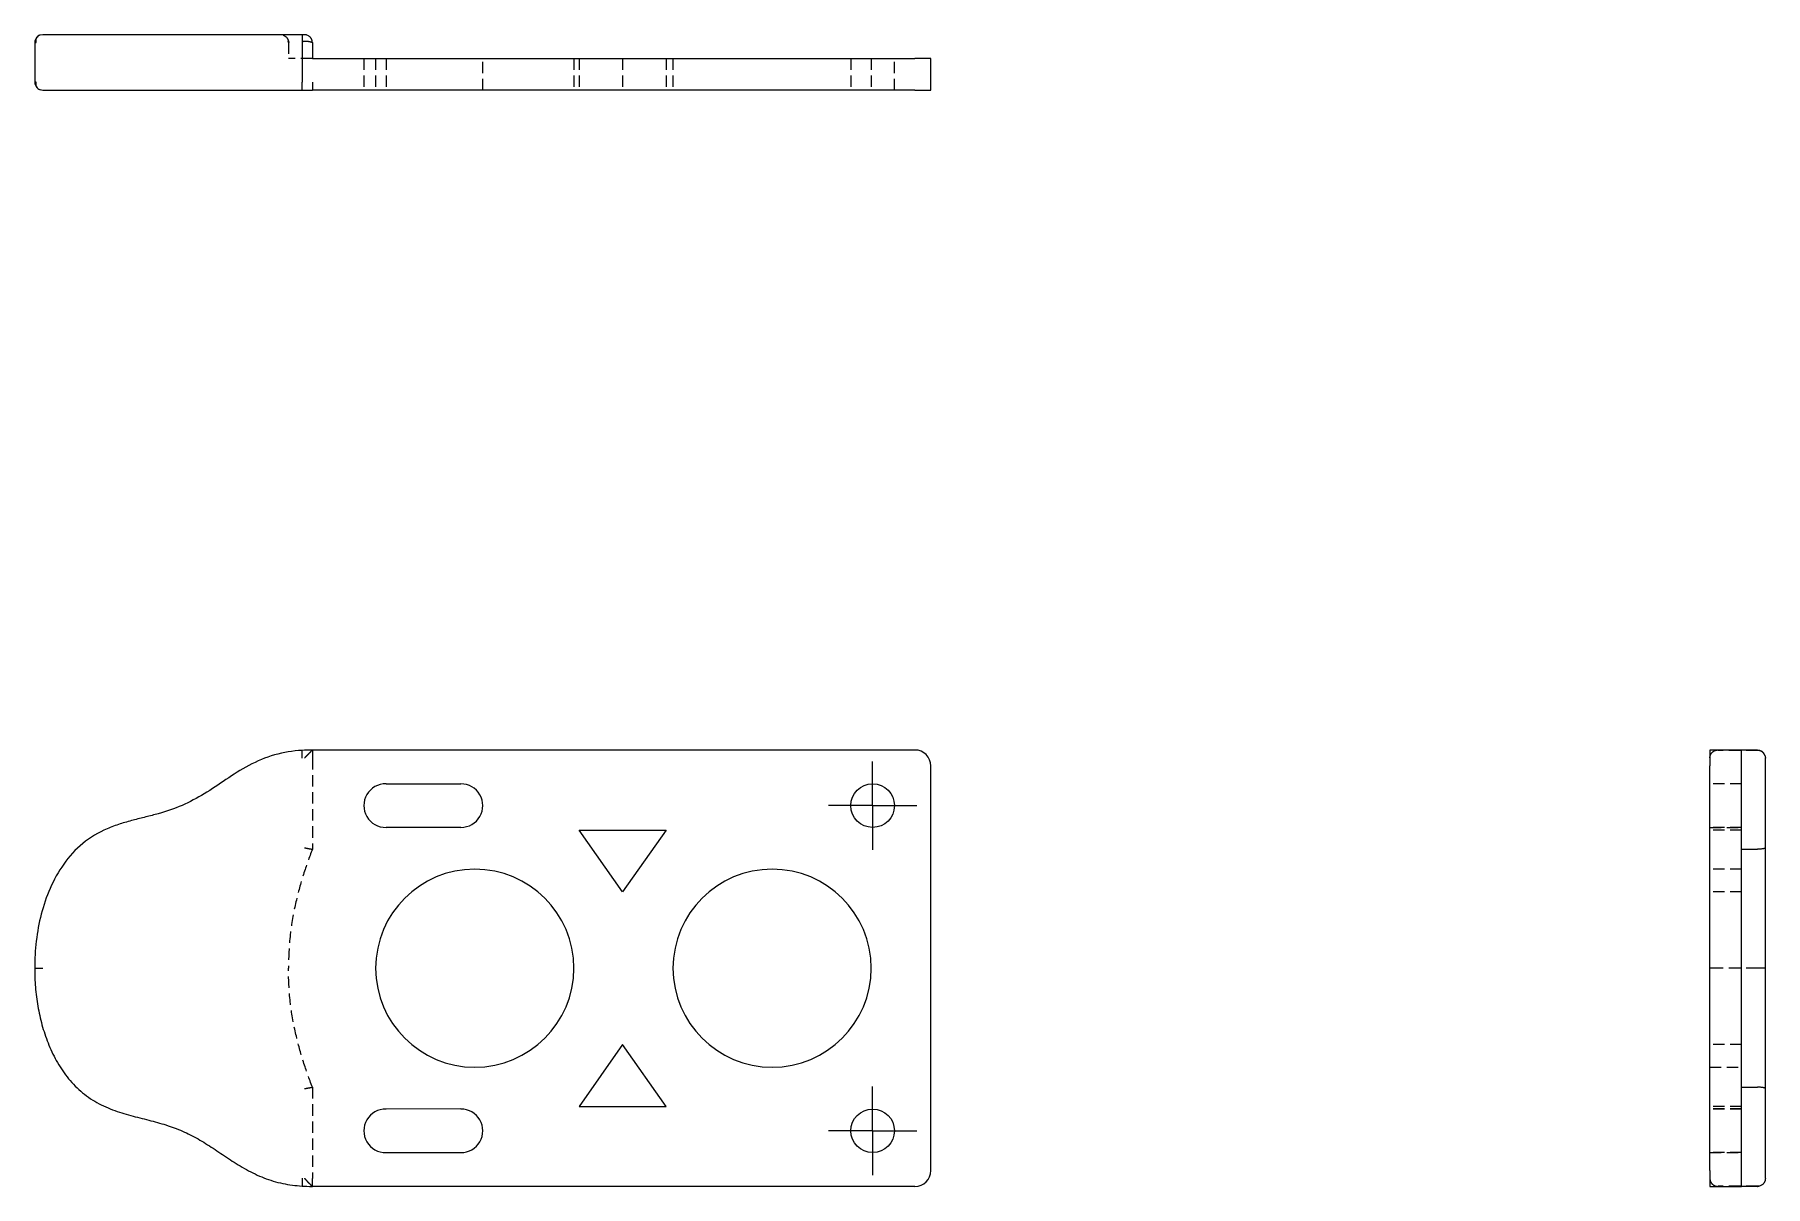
# Model space of a CAD drawing. Header units: millimetres. Extents: x 33 to 226, y 33 to 161.
import ezdxf

# ---------------------------------------------------------------- set-up
doc = ezdxf.new("R2010")
doc.units = ezdxf.units.MM
doc.linetypes.add('HIDDEN', pattern=[1.905, 1.27, -0.635])
doc.layers.add('10', color=7, linetype='Continuous')

# ---------------------------------------------------------------- blocks, each defined once
blk = doc.blocks.new('SW_CENTERMARKSYMBOL_0')
at = {"layer": '10', "color": 0}
for p, q in [((0, 2.5), (0, 4.93)), ((0, 0), (0, 2.5)), ((-2.5, 0), (-4.93, 0)), ((0, 0), (-2.5, 0)), ((0, 0), (0, -2.5)), ((0, 0), (2.5, 0)), ((2.5, 0), (4.93, 0)), ((0, -2.5), (0, -4.93))]:
    blk.add_line(p, q, dxfattribs=at)
blk = doc.blocks.new('SW_CENTERMARKSYMBOL_1')
at = {"layer": '10', "color": 0}
for p, q in [((0, 2.5), (0, 4.93)), ((0, 0), (0, 2.5)), ((-2.5, 0), (-4.93, 0)), ((0, 0), (-2.5, 0)), ((0, 0), (0, -2.5)), ((0, 0), (2.5, 0)), ((2.5, 0), (4.93, 0)), ((0, -2.5), (0, -4.93))]:
    blk.add_line(p, q, dxfattribs=at)

msp = doc.modelspace()

# ---------------------------------------------------------------- linework, layer by layer
at = {"color": 7, "linetype": 'Continuous', "lineweight": 25}
for p, q in [((33.93, 161.09), (33.64, 161.04)), ((33.05, 160.21), (33.05, 155.79)), ((62.86, 160.21), (62.86, 155.79)), ((64.01, 160.21), (64.01, 158.44)), ((64.01, 158.44), (131.23, 158.44)), ((133, 158.44), (131.23, 158.44)), ((133, 154.9), (133, 158.44)), ((33.64, 154.96), (33.93, 154.9)), ((64.01, 155.79), (64.01, 154.9)), ((131.23, 154.9), (64.01, 154.9)), ((131.23, 154.9), (133, 154.9)), ((64.01, 81.33), (64.01, 80.44)), ((131.23, 81.33), (64.01, 81.33)), ((223.44, 81.33), (219.9, 81.33)), ((219.9, 81.33), (219.9, 79.56)), ((223.44, 79.56), (223.44, 81.33)), ((225.21, 81.33), (223.44, 81.33)), ((133, 34.44), (133, 79.56)), ((219.9, 34.44), (219.9, 79.56)), ((223.44, 34.44), (223.44, 79.56)), ((226.09, 70.43), (226.09, 80.41)), ((72.23, 77.56), (80.59, 77.56)), ((80.59, 72.7), (72.23, 72.7)), ((93.76, 72.41), (103.49, 72.41)), ((98.62, 65.5), (93.76, 72.41)), ((103.49, 72.41), (98.62, 65.5)), ((223.44, 70.27), (225.21, 70.27)), ((98.62, 48.5), (93.76, 41.59)), ((103.49, 41.59), (98.62, 48.5)), ((223.44, 43.73), (225.21, 43.73)), ((226.09, 33.58), (226.09, 43.57)), ((80.59, 41.31), (72.23, 41.3)), ((93.76, 41.59), (103.49, 41.59)), ((72.23, 36.44), (80.59, 36.44)), ((64.01, 32.67), (64.01, 33.56)), ((219.9, 34.44), (219.9, 32.67)), ((223.44, 32.67), (223.44, 34.44)), ((131.23, 32.67), (64.01, 32.67)), ((219.9, 32.67), (223.44, 32.67)), ((225.21, 32.67), (223.44, 32.67))]:
    msp.add_line(p, q, dxfattribs=at)
at = {"color": 7, "linetype": 'HIDDEN', "lineweight": 18}
for p, q in [((61.35, 160.21), (61.31, 160.42)), ((61.35, 160.21), (61.35, 158.44)), ((69.76, 158.44), (69.76, 154.9)), ((71.07, 158.44), (71.07, 154.9)), ((72.23, 158.44), (72.23, 154.9)), ((83.02, 154.9), (83.02, 158.44)), ((93.18, 158.44), (93.18, 154.9)), ((93.76, 158.44), (93.76, 154.9)), ((98.62, 158.44), (98.62, 154.9)), ((103.49, 158.44), (103.49, 154.9)), ((104.24, 158.44), (104.24, 154.9)), ((124.08, 158.44), (124.08, 154.9)), ((126.36, 158.44), (126.36, 154.9)), ((128.94, 154.9), (128.94, 158.44)), ((225.21, 81.29), (220.79, 81.29)), ((64.01, 80.44), (64.01, 70.27)), ((223.44, 77.56), (219.9, 77.56)), ((223.44, 77.56), (219.9, 77.56)), ((223.44, 72.7), (219.9, 72.7)), ((219.9, 72.7), (223.44, 72.7)), ((223.44, 72.41), (219.9, 72.41)), ((223.44, 68.04), (219.9, 68.04)), ((223.44, 65.5), (219.9, 65.5)), ((225.21, 57), (220.79, 57)), ((223.44, 48.5), (219.9, 48.5)), ((219.9, 45.96), (223.44, 45.96)), ((64.01, 43.73), (64.01, 33.56)), ((223.44, 41.59), (219.9, 41.59)), ((223.44, 41.31), (219.9, 41.31)), ((223.44, 41.3), (219.9, 41.3)), ((223.44, 36.44), (219.9, 36.44)), ((219.9, 36.44), (223.44, 36.44)), ((225.21, 32.71), (220.79, 32.71))]:
    msp.add_line(p, q, dxfattribs=at)
at = {"color": 7, "linetype": 'Continuous', "lineweight": 25}
for centre in [(126.51, 75.13), (126.51, 38.87)]:
    msp.add_circle(centre, 2.43, dxfattribs=at)
for centre, radius, start, end in [((131.23, 79.56), 1.77, 0, 90), ((72.19, 75.13), 2.43, 89.0013, 270.9987), ((80.59, 75.13), 2.43, 269.9975, 90.0025), ((82.13, 56.98), 11.06, 0.1063, 179.8937), ((115.3, 56.98), 11.06, 0.1063, 179.8937), ((82.13, 57.02), 11.06, 180.1063, 359.8937), ((115.3, 57.02), 11.06, 180.1063, 359.8937), ((72.19, 38.87), 2.43, 89.0013, 270.9987), ((80.59, 38.87), 2.43, 269.9975, 90.0025), ((131.23, 34.44), 1.77, 270, 0)]:
    msp.add_arc(centre, radius, start, end, dxfattribs=at)
for points, knots in [([(33.4, 160.91), (33.37, 160.89), (33.24, 160.79), (33.09, 160.55), (33.06, 160.33), (33.05, 160.21)], [0, 0, 0, 0, 0.147849, 0.573934, 1, 1, 1, 1]), ([(33.64, 161.05), (33.56, 161.01), (33.39, 160.93), (33.22, 160.73), (33.14, 160.48), (33.17, 160.3), (33.18, 160.21)], [0, 0, 0, 0, 0.247648, 0.497236, 0.748282, 1, 1, 1, 1]), ([(62.89, 161.09), (62.04, 161.09), (61.19, 161.09), (59.55, 161.09), (58.74, 161.09), (57.2, 161.09), (56.47, 161.09), (55.04, 161.09), (54.34, 161.09), (52.92, 161.09), (52.2, 161.09), (50.71, 161.09), (49.93, 161.09), (48.34, 161.09), (47.52, 161.09), (45.87, 161.09), (45.04, 161.09), (43.39, 161.09), (42.57, 161.09), (40.99, 161.09), (40.23, 161.09), (38.84, 161.09), (38.21, 161.09), (37.11, 161.09), (36.63, 161.09), (35.8, 161.09), (35.45, 161.09), (34.87, 161.09), (34.64, 161.09), (34.27, 161.09), (34.13, 161.09), (33.96, 161.09), (33.92, 161.09), (33.93, 161.09)], [0, 0, 0, 0, 0.0625, 0.0625, 0.125, 0.125, 0.1875, 0.1875, 0.25, 0.25, 0.3125, 0.3125, 0.375, 0.375, 0.4375, 0.4375, 0.5, 0.5, 0.5625, 0.5625, 0.625, 0.625, 0.6875, 0.6875, 0.75, 0.75, 0.8125, 0.8125, 0.875, 0.875, 0.9375, 0.9375, 1, 1, 1, 1]), ([(62.89, 161.09), (62.89, 161.09), (62.89, 161.09), (62.88, 161.08), (62.88, 161.06), (62.88, 161.03), (62.88, 161.01), (62.87, 160.98), (62.87, 160.95), (62.87, 160.92), (62.87, 160.89), (62.87, 160.86), (62.87, 160.8), (62.86, 160.7), (62.86, 160.54), (62.86, 160.38), (62.86, 160.26), (62.86, 160.21)], [0, 0, 0, 0, 0.0662464, 0.1283986, 0.1864296, 0.2403036, 0.289995, 0.3354944, 0.3768068, 0.4139465, 0.4469318, 0.4757798, 0.5004998, 0.632552, 0.759952, 0.8824326, 1, 1, 1, 1]), ([(64.01, 160.21), (64, 160.24), (64, 160.29), (63.99, 160.36), (63.98, 160.44), (63.95, 160.51), (63.92, 160.58), (63.89, 160.65), (63.85, 160.72), (63.8, 160.78), (63.75, 160.83), (63.67, 160.91), (63.56, 160.98), (63.43, 161.04), (63.32, 161.07), (63.24, 161.09), (63.18, 161.09), (63.15, 161.09), (63.13, 161.09), (63.12, 161.09)], [0, 0, 0, 0, 0.044455, 0.089362, 0.135081, 0.181911, 0.230092, 0.279808, 0.331198, 0.384373, 0.439427, 0.496456, 0.612843, 0.747957, 0.836997, 0.906668, 0.957046, 0.988138, 1, 1, 1, 1]), ([(33.04, 160.21), (33.04, 159.47), (33.04, 158), (33.04, 156.52), (33.04, 155.79)], [0, 0, 0, 0, 0.499998, 1, 1, 1, 1]), ([(33.06, 160.21), (33.05, 160.21), (33.05, 160.21), (33.18, 160.21), (33.19, 160.21)], [0, 0, 0, 0, 0.950007, 1, 1, 1, 1]), ([(33.19, 155.79), (33.18, 155.79), (33.05, 155.79), (33.05, 155.79), (33.06, 155.79)], [0, 0, 0, 0, 0.049993, 1, 1, 1, 1]), ([(33.05, 155.79), (33.06, 155.67), (33.09, 155.44), (33.24, 155.21), (33.37, 155.11), (33.4, 155.09)], [0, 0, 0, 0, 0.426396, 0.85281, 1, 1, 1, 1]), ([(33.18, 155.79), (33.17, 155.7), (33.14, 155.51), (33.22, 155.27), (33.39, 155.06), (33.56, 154.99), (33.64, 154.95)], [0, 0, 0, 0, 0.251706, 0.502762, 0.75236, 1, 1, 1, 1]), ([(33.93, 154.9), (33.92, 154.9), (33.96, 154.9), (34.13, 154.9), (34.27, 154.9), (34.64, 154.9), (34.87, 154.9), (35.45, 154.9), (35.8, 154.9), (36.62, 154.9), (37.1, 154.9), (38.21, 154.9), (38.84, 154.9), (40.23, 154.9), (40.99, 154.9), (42.57, 154.9), (43.39, 154.9), (45.04, 154.9), (45.87, 154.9), (47.52, 154.9), (48.34, 154.9), (49.93, 154.9), (50.7, 154.9), (52.2, 154.9), (52.92, 154.9), (54.34, 154.9), (55.04, 154.9), (56.47, 154.9), (57.2, 154.9), (58.74, 154.9), (59.55, 154.9), (61.19, 154.9), (62.04, 154.9), (62.89, 154.9)], [0, 0, 0, 0, 0.0625, 0.0625, 0.125, 0.125, 0.1875, 0.1875, 0.25, 0.25, 0.3125, 0.3125, 0.375, 0.375, 0.4375, 0.4375, 0.5, 0.5, 0.5625, 0.5625, 0.625, 0.625, 0.6875, 0.6875, 0.75, 0.75, 0.8125, 0.8125, 0.875, 0.875, 0.9375, 0.9375, 1, 1, 1, 1]), ([(62.89, 154.9), (62.89, 154.9), (62.89, 154.91), (62.88, 154.92), (62.88, 154.94), (62.88, 154.96), (62.88, 154.99), (62.87, 155.02), (62.87, 155.06), (62.87, 155.09), (62.87, 155.13), (62.87, 155.19), (62.86, 155.3), (62.86, 155.46), (62.86, 155.62), (62.86, 155.73), (62.86, 155.79)], [0, 0, 0, 0, 0.063962, 0.124886, 0.182749, 0.237517, 0.289161, 0.337666, 0.383035, 0.42528, 0.464425, 0.500495, 0.632242, 0.75954, 0.882124, 1, 1, 1, 1]), ([(62.86, 81.29), (61.83, 81.23), (59.77, 80.9), (56.86, 79.67), (54.35, 78.03), (51.97, 76.4), (49.51, 75.08), (47.3, 74.34), (45.44, 73.86), (44.01, 73.51), (42.56, 73.1), (40.62, 72.4), (38.3, 71.04), (36.17, 68.66), (34.68, 65.93), (33.7, 63.03), (33.15, 60.04), (33.03, 58.02), (33.05, 57), (33.05, 57), (33.05, 57)], [0, 0, 0, 0, 0.329966, 0.659932, 0.989898, 1.319864, 1.649831, 1.979797, 2.14478, 2.309763, 2.474746, 2.639729, 2.969695, 3.299661, 3.629627, 3.959593, 4.289559, 4.619525, 4.619525, 4.619546, 4.619546, 4.619546, 4.619546]), ([(62.89, 80.41), (62.89, 80.44), (62.89, 80.49), (62.88, 80.58), (62.88, 80.66), (62.88, 80.73), (62.88, 80.79), (62.87, 80.85), (62.87, 80.91), (62.87, 80.95), (62.87, 80.99), (62.87, 81.06), (62.86, 81.15), (62.86, 81.23), (62.86, 81.28), (62.86, 81.29), (62.86, 81.29)], [0, 0, 0, 0, 0.063962, 0.124886, 0.182749, 0.237517, 0.289161, 0.337666, 0.383035, 0.42528, 0.464425, 0.500495, 0.632242, 0.75954, 0.882124, 1, 1, 1, 1]), ([(225.21, 81.33), (225.24, 81.33), (225.29, 81.32), (225.36, 81.31), (225.44, 81.3), (225.51, 81.27), (225.58, 81.24), (225.65, 81.21), (225.72, 81.17), (225.78, 81.12), (225.83, 81.06), (225.91, 80.99), (225.98, 80.87), (226.04, 80.74), (226.07, 80.62), (226.09, 80.53), (226.09, 80.47), (226.09, 80.43), (226.09, 80.42), (226.09, 80.41)], [0, 0, 0, 0, 0.044455, 0.089362, 0.135081, 0.181911, 0.230092, 0.279808, 0.331198, 0.384373, 0.439427, 0.496456, 0.612843, 0.747957, 0.836997, 0.906668, 0.957046, 0.988138, 1, 1, 1, 1]), ([(226.09, 70.43), (226.09, 70.43), (226.09, 70.41), (226.08, 70.4), (226.06, 70.38), (226.03, 70.37), (226, 70.36), (225.97, 70.35), (225.94, 70.34), (225.91, 70.33), (225.87, 70.32), (225.81, 70.31), (225.7, 70.3), (225.54, 70.28), (225.38, 70.27), (225.27, 70.27), (225.21, 70.27)], [0, 0, 0, 0, 0.065887, 0.128316, 0.187263, 0.242695, 0.294584, 0.342921, 0.387709, 0.428965, 0.466715, 0.500984, 0.631607, 0.758365, 0.88112, 1, 1, 1, 1]), ([(226.09, 57), (226.09, 58.15), (226.09, 59.3), (226.09, 61.58), (226.09, 62.72), (226.09, 66.09), (226.09, 68.28), (226.09, 70.43)], [0, 0, 0, 0, 0.25, 0.25, 0.5, 0.5, 1, 1, 1, 1]), ([(33.05, 57), (33.04, 56.83), (33.04, 56.47), (33.06, 55.76), (33.11, 54.88), (33.22, 53.82), (33.43, 52.42), (33.82, 50.69), (34.49, 48.65), (35.4, 46.69), (36.6, 44.86), (38.12, 43.24), (39.95, 41.95), (41.98, 41.07), (44.02, 40.49), (46.01, 40.01), (47.93, 39.47), (49.75, 38.77), (51.48, 37.87), (53.16, 36.79), (54.85, 35.64), (56.63, 34.52), (58.59, 33.57), (60.7, 32.94), (62.14, 32.76), (62.86, 32.71)], [0, 0, 0, 0, 0.057745, 0.115489, 0.230977, 0.346465, 0.461954, 0.69293, 0.923906, 1.154882, 1.385859, 1.616835, 1.847811, 2.078787, 2.309764, 2.54074, 2.771716, 3.002693, 3.233669, 3.464645, 3.695621, 3.926598, 4.157574, 4.38855, 4.619526, 4.619526, 4.619526, 4.619526]), ([(33.05, 57), (33.05, 57), (33.14, 57), (33.47, 57), (33.7, 57), (33.93, 57)], [0, 0, 0, 0, 0.5, 0.5, 1, 1, 1, 1]), ([(226.09, 43.57), (226.09, 45.72), (226.09, 47.91), (226.09, 51.28), (226.09, 52.42), (226.09, 54.7), (226.09, 55.85), (226.09, 57)], [0, 0, 0, 0, 0.5, 0.5, 0.75, 0.75, 1, 1, 1, 1]), ([(226.09, 43.57), (226.09, 43.58), (226.09, 43.59), (226.08, 43.6), (226.05, 43.62), (226.02, 43.63), (225.99, 43.65), (225.95, 43.66), (225.92, 43.67), (225.88, 43.68), (225.85, 43.68), (225.79, 43.69), (225.7, 43.71), (225.54, 43.72), (225.38, 43.73), (225.27, 43.73), (225.21, 43.73)], [0, 0, 0, 0, 0.0709952, 0.1381522, 0.2014713, 0.260953, 0.3165977, 0.3684066, 0.4163808, 0.4605221, 0.5008329, 0.5029104, 0.6322193, 0.7580854, 0.8806339, 1, 1, 1, 1]), ([(62.89, 33.6), (62.89, 33.56), (62.89, 33.51), (62.88, 33.42), (62.88, 33.34), (62.88, 33.27), (62.88, 33.21), (62.87, 33.15), (62.87, 33.1), (62.87, 33.06), (62.87, 33.03), (62.87, 33), (62.87, 32.93), (62.86, 32.85), (62.86, 32.77), (62.86, 32.72), (62.86, 32.71), (62.86, 32.71)], [0, 0, 0, 0, 0.066169, 0.12817, 0.186058, 0.239834, 0.289482, 0.334983, 0.376325, 0.413507, 0.44653, 0.475401, 0.500128, 0.632046, 0.75946, 0.882217, 1, 1, 1, 1]), ([(226.09, 33.58), (226.09, 33.55), (226.09, 33.49), (226.08, 33.39), (226.06, 33.31), (226.03, 33.23), (226, 33.16), (225.96, 33.1), (225.93, 33.04), (225.87, 32.97), (225.78, 32.88), (225.65, 32.79), (225.51, 32.72), (225.36, 32.68), (225.26, 32.68), (225.21, 32.67)], [0, 0, 0, 0, 0.078918, 0.153293, 0.223118, 0.288365, 0.348998, 0.404994, 0.456343, 0.503058, 0.618161, 0.723906, 0.821692, 0.913069, 1, 1, 1, 1])]:
    msp.add_open_spline(points, degree=3, knots=knots, dxfattribs=at)
at = {"color": 7, "linetype": 'HIDDEN', "lineweight": 18}
for points, knots in [([(33.64, 161.05), (33.56, 161.01), (33.39, 160.93), (33.22, 160.73), (33.14, 160.48), (33.17, 160.3), (33.19, 160.21)], [0, 0, 0, 0, 0.247334, 0.496786, 0.748067, 1, 1, 1, 1]), ([(60.77, 161.04), (60.93, 160.95), (61.26, 160.76), (61.34, 160.39), (61.39, 160.21)], [0, 0, 0, 0, 0.501626, 1, 1, 1, 1]), ([(64.01, 160.21), (63.94, 160.23), (63.83, 160.26), (63.62, 160.31), (63.4, 160.34), (63.19, 160.35), (63.06, 160.34), (62.97, 160.31), (62.92, 160.29), (62.89, 160.27), (62.86, 160.24), (62.86, 160.22), (62.86, 160.21)], [0, 0, 0, 0, 0.162682, 0.285157, 0.548608, 0.690847, 0.811592, 0.868402, 0.916384, 0.949962, 0.97671, 1, 1, 1, 1]), ([(64.01, 158.44), (63.75, 158.44), (63.23, 158.44), (62.55, 158.44), (62.01, 158.44), (61.62, 158.44), (61.39, 158.44), (61.37, 158.44), (61.36, 158.44)], [0, 0, 0, 0, 0.164969, 0.335859, 0.515563, 0.666491, 0.830078, 1, 1, 1, 1]), ([(64.01, 81.33), (64, 81.33), (64, 81.32), (63.99, 81.31), (63.98, 81.3), (63.95, 81.27), (63.92, 81.24), (63.89, 81.21), (63.85, 81.17), (63.8, 81.12), (63.75, 81.06), (63.67, 80.99), (63.56, 80.87), (63.43, 80.74), (63.32, 80.62), (63.24, 80.53), (63.18, 80.47), (63.15, 80.43), (63.13, 80.42), (63.12, 80.41)], [0, 0, 0, 0, 0.044455, 0.089362, 0.135081, 0.181911, 0.230092, 0.279808, 0.331198, 0.384373, 0.439427, 0.496456, 0.612843, 0.747957, 0.836997, 0.906668, 0.957046, 0.988138, 1, 1, 1, 1]), ([(219.9, 80.44), (219.9, 80.67), (220, 80.9), (220.33, 81.23), (220.56, 81.33), (220.79, 81.33)], [0, 0, 0, 0, 0.5, 0.5, 1, 1, 1, 1]), ([(226.03, 80.72), (226.02, 80.76), (225.98, 80.87), (225.82, 81.07), (225.55, 81.25), (225.32, 81.28), (225.21, 81.29)], [0, 0, 0, 0, 0.1015, 0.34665, 0.685948, 1, 1, 1, 1]), ([(64.01, 70.27), (63.66, 69.36), (63.33, 68.42), (62.71, 66.47), (62.43, 65.46), (61.93, 63.34), (61.72, 62.21), (61.43, 59.77), (61.35, 58.45), (61.35, 57)], [0, 0, 0, 0, 0.25, 0.25, 0.5, 0.5, 0.75, 0.75, 1, 1, 1, 1]), ([(63.12, 70.43), (63.15, 70.43), (63.21, 70.41), (63.3, 70.4), (63.37, 70.38), (63.45, 70.37), (63.51, 70.36), (63.57, 70.35), (63.62, 70.34), (63.67, 70.33), (63.71, 70.32), (63.78, 70.31), (63.86, 70.3), (63.94, 70.28), (64, 70.27), (64, 70.27), (64.01, 70.27)], [0, 0, 0, 0, 0.065887, 0.128316, 0.187263, 0.242695, 0.294584, 0.342921, 0.387709, 0.428965, 0.466715, 0.500984, 0.631607, 0.758365, 0.88112, 1, 1, 1, 1]), ([(64.01, 43.73), (63.66, 44.65), (63.33, 45.59), (62.71, 47.53), (62.43, 48.54), (61.93, 50.67), (61.72, 51.79), (61.43, 54.23), (61.35, 55.55), (61.35, 57)], [0, 0, 0, 0, 0.25, 0.25, 0.5, 0.5, 0.75, 0.75, 1, 1, 1, 1]), ([(220.79, 57), (220.56, 57), (220.33, 57), (220, 57), (219.9, 57), (219.9, 57)], [0, 0, 0, 0, 0.5, 0.5, 1, 1, 1, 1]), ([(226.09, 57), (226.09, 57), (226, 57), (225.67, 57), (225.44, 57), (225.21, 57)], [0, 0, 0, 0, 0.5, 0.5, 1, 1, 1, 1]), ([(63.12, 43.57), (63.15, 43.58), (63.22, 43.59), (63.31, 43.6), (63.39, 43.62), (63.47, 43.63), (63.54, 43.65), (63.6, 43.66), (63.66, 43.67), (63.7, 43.68), (63.73, 43.68), (63.79, 43.69), (63.86, 43.71), (63.95, 43.72), (64, 43.73), (64, 43.73), (64.01, 43.73)], [0, 0, 0, 0, 0.0709952, 0.1381522, 0.2014713, 0.260953, 0.3165977, 0.3684066, 0.4163808, 0.4605221, 0.5008329, 0.5029104, 0.6322193, 0.7580854, 0.8806339, 1, 1, 1, 1]), ([(63.12, 33.58), (63.15, 33.55), (63.21, 33.49), (63.3, 33.39), (63.38, 33.31), (63.45, 33.23), (63.52, 33.16), (63.59, 33.1), (63.64, 33.04), (63.72, 32.97), (63.8, 32.88), (63.89, 32.79), (63.96, 32.72), (64, 32.68), (64, 32.68), (64.01, 32.67)], [0, 0, 0, 0, 0.078918, 0.153293, 0.223118, 0.288365, 0.348998, 0.404994, 0.456343, 0.503058, 0.618161, 0.723906, 0.821692, 0.913069, 1, 1, 1, 1]), ([(219.9, 33.56), (219.9, 33.33), (220, 33.1), (220.32, 32.77), (220.56, 32.67), (220.79, 32.67)], [0, 0, 0, 0, 0.5, 0.5, 1, 1, 1, 1]), ([(225.21, 32.67), (225.23, 32.68), (225.26, 32.68), (225.31, 32.68), (225.34, 32.69), (225.35, 32.7), (225.34, 32.71), (225.31, 32.71), (225.29, 32.71), (225.27, 32.71), (225.24, 32.71), (225.22, 32.71), (225.21, 32.71)], [0, 0, 0, 0, 0.162682, 0.285157, 0.548608, 0.690847, 0.811592, 0.868402, 0.916384, 0.949962, 0.97671, 1, 1, 1, 1])]:
    msp.add_open_spline(points, degree=3, knots=knots, dxfattribs=at)
at = {"color": 7, "linetype": 'Continuous', "lineweight": 25}
for points in [[(63.12, 161.09), (63.04, 161.09), (62.97, 161.09), (62.89, 161.09)], [(62.89, 154.9), (63.26, 154.9), (63.63, 154.9), (64.01, 154.9)], [(64.01, 81.33), (63.57, 81.33), (63.2, 81.29), (62.86, 81.29)], [(62.86, 32.71), (63.2, 32.71), (63.57, 32.67), (64.01, 32.67)]]:
    msp.add_open_spline(points, degree=3, dxfattribs=at)

# ---------------------------------------------------------------- block references
at = {"layer": '10'}
for name, p in [('SW_CENTERMARKSYMBOL_1', (126.51, 75.13)), ('SW_CENTERMARKSYMBOL_0', (126.51, 38.87))]:
    msp.add_blockref(name, p, dxfattribs=at)

doc.saveas('drawing.dxf')
